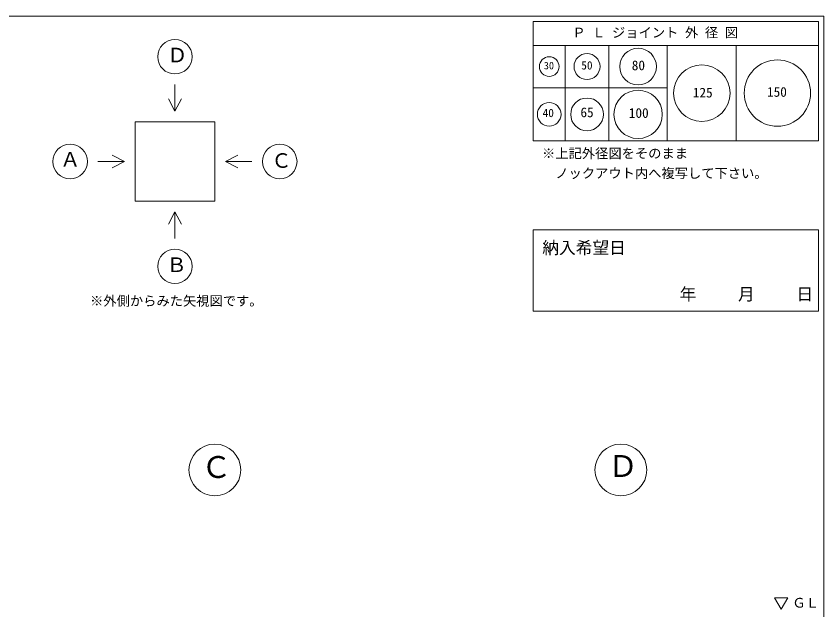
# Model space of a CAD drawing. Units: millimetres, scale not verified. Extents: x -4890 to 18490, y -2292 to 2292.
# Drawn here: x 1846 to 4890, y 54 to 2292 of the extents above; entities that cross this region are included whole.
import ezdxf
from ezdxf.enums import TextEntityAlignment as Align

# ---------------------------------------------------------------- set-up
doc = ezdxf.new("R2010")
doc.units = ezdxf.units.MM
doc.header["$LTSCALE"] = 10
doc.linetypes.add('USER2', pattern=[50.8, 31.75, -6.35, 6.35, -6.35])
for name, color, linetype, lineweight in [('0-2_waku', 7, 'Continuous', 18), ('0-3_gaikei', 7, 'Continuous', 18), ('0-7_center', 7, 'Continuous', 18), ('0-8_hole', 6, 'Continuous', 18), ('0-D_dims', 7, 'Continuous', 18), ('0-E_文字１', 150, 'USER2', 18)]:
    doc.layers.add(name, color=color, linetype=linetype, lineweight=lineweight)
doc.styles.add('ＭＳ ゴシック', font='')
doc.styles.get('ＭＳ ゴシック').set_extended_font_data('MS Gothic')

msp = doc.modelspace()

# ---------------------------------------------------------------- linework, layer by layer
at = {"layer": '0-2_waku'}
for p, q in [((-1230, 2291.5), (4890, 2291.5)), ((4890, 2291.5), (4890, -1983.5)), ((4890, 2291.5), (4890, -1983.5)), ((3795, 2271.5), (3795, 1821.5)), ((3795, 2271.5), (4870, 2271.5)), ((3795, 2271.5), (4870, 2271.5)), ((3795, 2271.5), (4870, 2271.5)), ((3795, 2271.5), (3795, 1821.5)), ((3795, 2271.5), (4870, 2271.5)), ((3795, 2271.5), (4870, 2271.5)), ((3795, 2271.5), (4870, 2271.5)), ((4870, 2271.5), (4870, 1821.5)), ((4870, 2271.5), (4870, 1821.5)), ((3795, 2181.5), (4870, 2181.5)), ((3915, 2181.5), (3915, 1821.5)), ((4080, 2181.5), (4080, 1821.5)), ((4300, 2181.5), (4300, 1821.5)), ((4560, 2181.5), (4560, 1821.5)), ((3795, 2021.5), (4300, 2021.5)), ((3795, 1821.5), (4870, 1821.5)), ((3795, 1821.5), (4870, 1821.5)), ((3795, 1486.21), (3795, 1179.5)), ((3795, 1486.21), (4870, 1486.21)), ((4870, 1486.21), (4870, 1179.5)), ((3795, 1179.5), (4870, 1179.5))]:
    msp.add_line(p, q, dxfattribs=at)
at = {"layer": '0-3_gaikei'}
for p, q in [((2444.61, 2033.72), (2444.61, 1933.72)), ((2444.61, 1933.72), (2420.48, 1980.09)), ((2444.61, 1933.72), (2468.73, 1980.09)), ((2294.61, 1893.72), (2594.61, 1893.72)), ((2294.61, 1893.72), (2294.61, 1593.72)), ((2594.61, 1893.72), (2594.61, 1593.72)), ((2254.61, 1743.72), (2208.23, 1767.84)), ((2634.61, 1743.72), (2680.98, 1767.84)), ((2154.61, 1743.72), (2254.61, 1743.72)), ((2254.61, 1743.72), (2208.23, 1719.59)), ((2294.61, 1593.72), (2594.61, 1593.72)), ((2444.61, 1553.72), (2420.48, 1507.34)), ((2444.61, 1553.72), (2468.73, 1507.34)), ((2444.61, 1453.72), (2444.61, 1553.72))]:
    msp.add_line(p, q, dxfattribs=at)
msp.add_lwpolyline([(2734.61, 1743.72), (2634.61, 1743.72), (2680.98, 1719.59)], dxfattribs=at)
for centre, radius in [((2444.61, 2138.72), 65), ((2049.61, 1743.72), 65), ((2839.61, 1743.72), 65), ((2444.61, 1348.72), 65), ((2595, 581.5), 97.5), ((4125, 581.5), 97.5)]:
    msp.add_circle(centre, radius, dxfattribs=at)
at = {"layer": '0-7_center'}
for centre, radius in [((4190, 2101.5), 69), ((3997.5, 2101.5), 49), ((4430, 2001.5), 106.5), ((4715, 2001.5), 125), ((4190, 1921.5), 91), ((3997.5, 1921.5), 61.5), ((3855, 1921.5), 44.5)]:
    msp.add_circle(centre, radius, dxfattribs=at)
at = {"layer": '0-8_hole', "color": 7}
msp.add_circle((3855, 2101.5), 37, dxfattribs=at)
at = {"layer": '0-E_文字１', "color": 7, "linetype": 'Continuous'}
for p, q in [((4728.74, 57.25), (4703.54, 100.19)), ((4703.54, 100.19), (4753.94, 100.19)), ((4728.74, 57.25), (4753.94, 100.19))]:
    msp.add_line(p, q, dxfattribs=at)

# ---------------------------------------------------------------- texts
at = {"layer": '0-7_center', "style": 'ＭＳ ゴシック'}
for s, height, p in [('50', 31.16, (3975.91, 2081.15)), ('80', 36.66, (4166.18, 2076.81)), ('125', 36.66, (4396.28, 1974.07)), ('150', 36.66, (4675.81, 1976.73)), ('40', 31.16, (3830.27, 1901.9)), ('65', 36.66, (3972.72, 1899.77)), ('100', 36.66, (4155.05, 1897.32))]:
    msp.add_text(s, height=height, dxfattribs=at).set_placement(p, align=Align.BOTTOM_LEFT)
at = {"layer": '0-8_hole', "color": 7, "style": 'ＭＳ ゴシック'}
msp.add_text('30', height=28.04, dxfattribs=at).set_placement((3834.95, 2082.96), align=Align.BOTTOM_LEFT)
at = {"layer": '0-D_dims', "style": 'ＭＳ ゴシック'}
for s, height, p in [('Ｐ Ｌ ジョイント 外 径 図', 36.66, (3941.92, 2200.32)), ('Ｄ', 54.99, (2416.14, 2100.89)), ('※上記外径図をそのまま', 36.66, (3827.95, 1745.3)), ('Ａ', 54.99, (2012.45, 1708.37)), ('Ｃ', 54.99, (2808.4, 1703.41)), ('\u3000ノックアウト内へ複写して下さい。', 36.66, (3827.95, 1670.3)), ('納入希望日', 46.19, (3829.04, 1381.93)), ('Ｂ', 54.99, (2413.4, 1310.89)), ('\u3000\u3000\u3000年     月     日', 46.19, (4157.51, 1206.95)), ('※外側からみた矢視図です。', 36.66, (2124.81, 1189.35))]:
    msp.add_text(s, height=height, dxfattribs=at).set_placement(p, align=Align.BOTTOM_LEFT)
at = {"layer": '0-E_文字１', "color": 7, "style": 'ＭＳ ゴシック'}
for s, height, p in [('Ｃ', 82.48, (2544.05, 526.55)), ('Ｄ', 82.48, (4076.85, 530.27)), ('ＧＬ', 36.66, (4771.54, 51.71))]:
    msp.add_text(s, height=height, dxfattribs=at).set_placement(p, align=Align.BOTTOM_LEFT)

doc.saveas('drawing.dxf')
